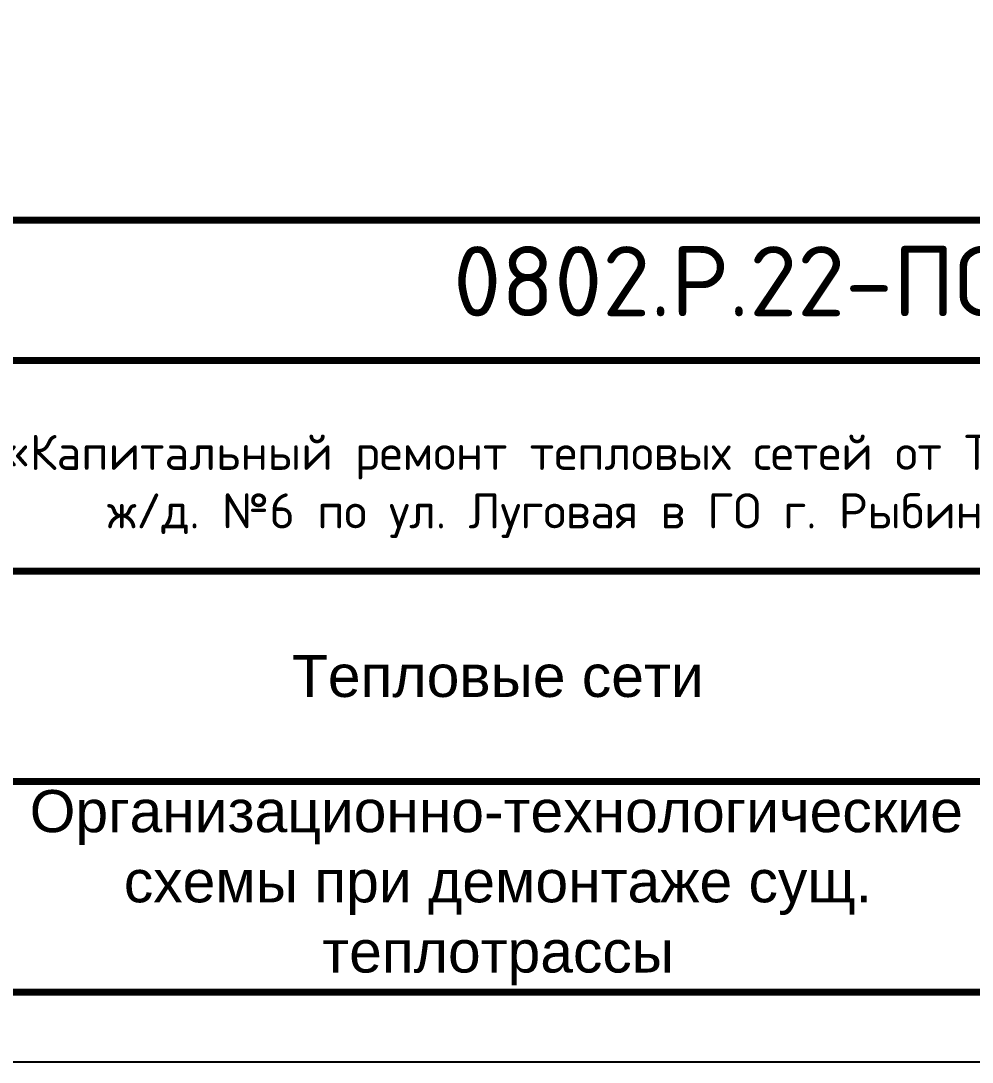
# Model space of a CAD drawing. Header units: millimetres. Extents: x 1114 to 8235, y 637 to 5441.
# Drawn here: x 3206 to 3273.8, y 831.3 to 905.5 of the extents above; entities that cross this region are included whole.
import ezdxf
from ezdxf.enums import TextEntityAlignment as Align

# ---------------------------------------------------------------- set-up
doc = ezdxf.new("R2010")
doc.units = ezdxf.units.MM
doc.layers.add('Размеры на чертеже', color=250, linetype='Continuous', lineweight=25)
doc.styles.add('-ISOCPEUR-', font='isocpeur.ttf')
doc.styles.get("Standard").update_dxf_attribs({"font": 'arial.ttf'})

# ---------------------------------------------------------------- blocks, each defined once
blk = doc.blocks.new('*U316')
blk.add_lwpolyline([(0, 0), (420, 0), (420, -297), (0, -297)], close=True)
at = {"const_width": 0.5}
blk.add_lwpolyline([(20, -5), (415, -5), (415, -292), (20, -292)], close=True, dxfattribs=at)
for points in [[(230, -292), (230, -237), (415, -237)], [(295, -247), (415, -247)], [(230, -262), (415, -262)], [(295, -277), (415, -277)]]:
    blk.add_lwpolyline(points, dxfattribs=at)
at = {"insert": (353.343, -255.971), "char_height": 2.5, "width": 124.31117, "attachment_point": 5, "style": '-ISOCPEUR-'}
blk.add_mtext('\\pi3.21545;{\\C7;«Капитальный ремонт тепловых сетей от ТК-8013 по ул. Куйбышева,д.7 до ж/д. №6 по ул. Луговая в ГО г. Рыбинск Ярославской области».}', dxfattribs=at)
blk.add_attdef('РАЗРАБОТАЛ', text='', height=2.5).set_placement((250.501, -264.224), align=Align.MIDDLE_LEFT)
at = {"flags": 8}
for tag, height, p in [('ДАТА', 2.5, (290.074, -264.402)), ('ЛИСТ', 3, (386.388, -271.915)), ('ЛИСТОВ', 3, (403.888, -271.915))]:
    blk.add_attdef(tag, text='', height=height, dxfattribs=at).set_placement(p, align=Align.MIDDLE_CENTER)
blk.add_attdef('ПРОВЕРИЛ', (250.749, -270.729), '', height=2.5)
for tag, p in [('ТЕПЛОВЫЕ_СЕТИ_001', (315.411, -270.975)), ('ИМЯ_ЧЕРТЕЖА_001', (317.508, -285.584))]:
    blk.add_attdef(tag, p, '', height=3, dxfattribs=at)
at = {"style": '-ISOCPEUR-', "flags": 8}
blk.add_attdef('ФОРМАТ', text='', height=3, dxfattribs=at).set_placement((380.972, -294.745), align=Align.MIDDLE_CENTER)

msp = doc.modelspace()

# ---------------------------------------------------------------- block references
at = {"layer": 'Размеры на чертеже', "lineweight": 90}
ref = msp.add_blockref('*U316', (2909.904, 1128.281), dxfattribs=at)
ref.add_attrib('ИМЯ_ЧЕРТЕЖА_001', 'Организационно-технологические', (3206.621, 847.671), dxfattribs={"layer": '0', "height": 3, "flags": 8})
ref.add_attrib('ТЕПЛОВЫЕ_СЕТИ_001', 'Тепловые сети', (3225.316, 857.306), dxfattribs={"layer": '0', "height": 3, "flags": 8})
ref.add_attrib('ИМЯ_ЧЕРТЕЖА_002', 'схемы при демонтаже сущ.', (3213.334, 842.671), dxfattribs={"layer": '0', "height": 3})
ref.add_attrib('ИМЯ_ЧЕРТЕЖА_003', 'теплотрассы', (3227.475, 837.671), dxfattribs={"layer": '0', "height": 3})

# ---------------------------------------------------------------- texts
at = {"insert": (3236.814, 889.431), "char_height": 5, "width": 38.55785, "attachment_point": 1, "style": '-ISOCPEUR-'}
msp.add_mtext('0802.Р.22-ПОС.1', dxfattribs=at)

doc.saveas('drawing.dxf')
